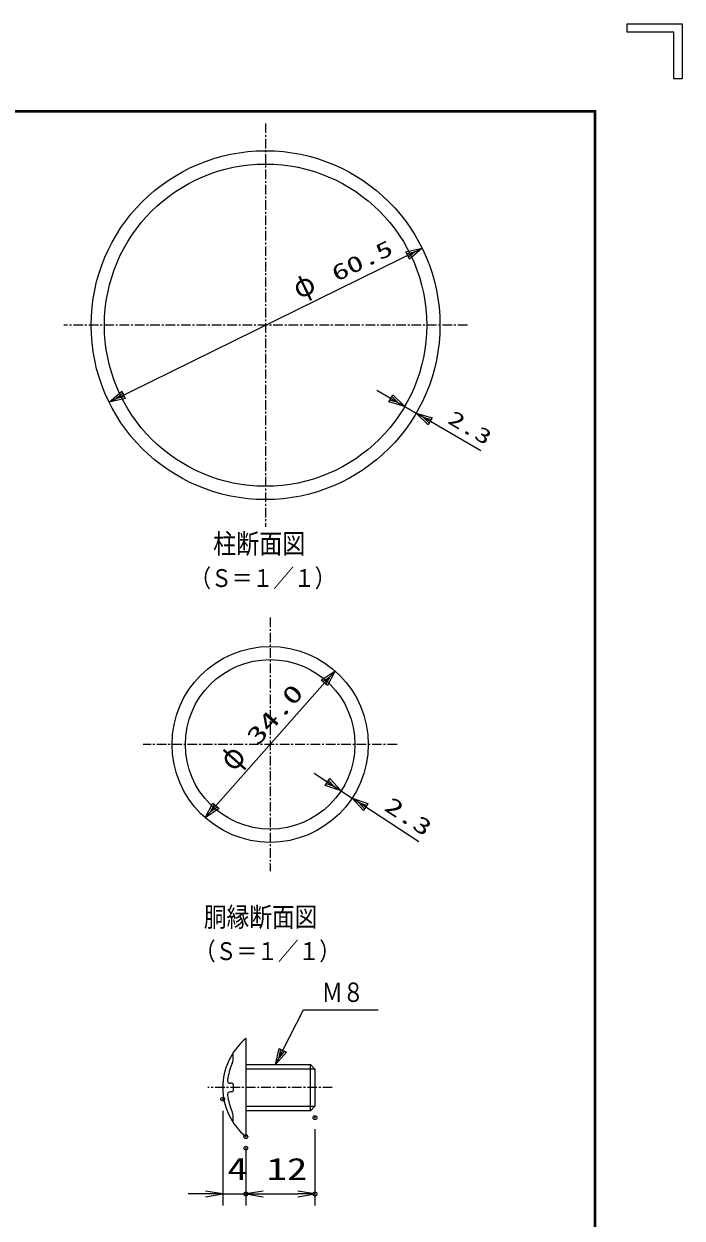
# Model space of a CAD drawing. Units: millimetres, scale not verified. Extents: x -4425 to 4425, y -3150 to 3150.
# Drawn here: x 2713 to 4425, y 43 to 3150 of the extents above; entities that cross this region are included whole.
import ezdxf
from ezdxf.enums import TextEntityAlignment as Align

# ---------------------------------------------------------------- set-up
doc = ezdxf.new("R2010")
doc.units = ezdxf.units.MM
doc.header["$LTSCALE"] = 20
doc.header["$PDMODE"] = 32
doc.header["$PDSIZE"] = 10
doc.linetypes.add('USER1', pattern=[2, 1.25, -0.25, 0.25, -0.25])
for name, color, linetype, lineweight in [('0-0_1', 7, 'Continuous', 25), ('0-1_0', 7, 'Continuous', 25), ('0-6_WAKU', 7, 'Continuous', 25)]:
    doc.layers.add(name, color=color, linetype=linetype, lineweight=lineweight)
doc.layers.add('0-3_DEFPOINTS', color=7, linetype='Continuous')
doc.styles.add('ＭＳ ゴシック', font='')
doc.styles.get('ＭＳ ゴシック').set_extended_font_data('MS Gothic')

# ---------------------------------------------------------------- blocks, each defined once
blk = doc.blocks.new('DARROWS')
at = {"layer": '0-1_0', "color": 2}
blk.add_line((0, 0), (-19.982, 0), dxfattribs=at)
blk.add_lwpolyline([(-20, -3.333), (0, 0), (-20, 3.333)], dxfattribs=at)

msp = doc.modelspace()

# ---------------------------------------------------------------- linework, layer by layer
at = {"layer": '0-0_1', "color": 4, "linetype": 'USER1'}
for p, q in [((3341.31, 2891.18), (3341.31, 1841.18)), ((3866.31, 2366.18), (2816.31, 2366.18)), ((3353.22, 1605.57), (3353.23, 945.57)), ((3683.22, 1275.57), (3023.22, 1275.57)), ((3514.95, 382.49), (3190.94, 382.49))]:
    msp.add_line(p, q, dxfattribs=at)
at = {"layer": '0-0_1', "color": 4}
for p, q in [((3703.2, 2154.49), (3732.98, 2137.07)), ((3467.33, 1200.65), (3566.38, 1135.61)), ((3469.88, 430.49), (3289.88, 430.49)), ((3289.88, 334.49), (3469.88, 334.49))]:
    msp.add_line(p, q, dxfattribs=at)
at = {"layer": '0-0_1'}
for p, q in [((3703.2, 2154.49), (3732.98, 2137.07)), ((3537.54, 1154.55), (3566.38, 1135.61)), ((3289.88, 509.99), (3289.88, 254.99)), ((3256.88, 457.02), (3256.88, 467.9)), ((3289.88, 442.49), (3457.88, 442.49)), ((3469.88, 430.49), (3469.88, 334.49)), ((3253.88, 393.74), (3249.83, 393.74)), ((3256.88, 390.74), (3256.88, 374.24)), ((3253.88, 371.24), (3249.83, 371.24)), ((3256.88, 297.08), (3256.88, 307.96))]:
    msp.add_line(p, q, dxfattribs=at)
at = {"layer": '0-0_1', "color": 4}
for points in [[(2934, 2166.22), (3748.63, 2566.14), (3715.55, 2538.2), (3706.3, 2557.05), (3748.63, 2566.14)], [(3708.61, 2552.34), (3729.78, 2556.88), (3713.24, 2542.91)], [(2974.01, 2180.02), (2952.85, 2175.47), (2969.39, 2189.44)], [(3630.69, 2196.91), (3703.2, 2154.49), (3661.64, 2166.64), (3672.25, 2184.76), (3703.2, 2154.49)], [(3669.6, 2180.23), (3685.07, 2165.1), (3664.29, 2171.17)], [(3900.95, 2038.81), (3732.98, 2137.07), (3774.53, 2124.93), (3763.93, 2106.8), (3732.98, 2137.07)], [(3766.58, 2111.33), (3751.1, 2126.47), (3771.88, 2120.4)], [(3184.48, 1084.39), (3521.97, 1466.75), (3502.05, 1428.31), (3486.31, 1442.21), (3521.97, 1466.75)], [(3490.24, 1438.74), (3508.08, 1451.01), (3498.11, 1431.79)], [(3467.33, 1200.65), (3537.54, 1154.55), (3496.67, 1168.82), (3508.2, 1186.38), (3537.54, 1154.55)], [(3505.32, 1181.99), (3519.99, 1166.07), (3499.55, 1173.21)], [(3216.21, 1112.41), (3198.37, 1100.14), (3208.34, 1119.36)], [(3739.85, 1021.71), (3566.38, 1135.61), (3607.25, 1121.34), (3595.73, 1103.78), (3566.38, 1135.61)], [(3598.61, 1108.17), (3583.94, 1124.09), (3604.37, 1116.95)], [(3366.94, 442.49), (3439.88, 584.99), (3634.13, 584.99)], [(3390.75, 477.48), (3376.51, 461.18), (3381.4, 482.27)]]:
    msp.add_lwpolyline(points, dxfattribs=at)
for points in [[(2976.33, 2175.3), (2934, 2166.22), (2967.07, 2194.15)], [(3220.14, 1108.93), (3184.48, 1084.39), (3204.4, 1122.83)], [(3395.42, 475.09), (3366.94, 442.49), (3376.73, 484.66)]]:
    msp.add_lwpolyline(points, close=True, dxfattribs=at)
at = {"layer": '0-0_1'}
for points in [[(3457.88, 322.49), (3457.88, 442.49), (3469.88, 430.49)], [(3469.88, 334.49), (3457.88, 322.49), (3289.88, 322.49)]]:
    msp.add_lwpolyline(points, dxfattribs=at)
for centre, radius in [((3341.31, 2366.18), 453.75), ((3341.31, 2366.18), 419.25), ((3353.22, 1275.57), 255), ((3353.22, 1275.57), 220.5)]:
    msp.add_circle(centre, radius, dxfattribs=at)
for centre, radius, start, end in [((3395.35, 382.49), 165.47, 129.59747, 230.40213), ((3255.38, 467.9), 1.5, 0, 148.60435), ((3395.35, 382.49), 154.22, 156.13531, 172.65765), ((3226.88, 457.02), 30, 336.13489, 0), ((3249.83, 401.24), 7.5, 172.65716, 270), ((3253.88, 390.74), 3, 0, 90), ((3253.88, 374.24), 3, 270, 0), ((3249.83, 363.74), 7.5, 90, 187.34283), ((3395.35, 382.49), 154.22, 187.34225, 203.86461), ((3226.88, 307.96), 30, 0, 23.8647), ((3255.38, 297.08), 1.5, 211.38818, 0)]:
    msp.add_arc(centre, radius, start, end, dxfattribs=at)
at = {"layer": '0-1_0', "color": 1}
for p, q in [((3229.88, 322.49), (3229.88, 75.8)), ((3469.88, 274.49), (3469.88, 75.8)), ((3289.88, 224.99), (3289.88, 75.8)), ((3289.88, 194.99), (3289.88, 75.8))]:
    msp.add_line(p, q, dxfattribs=at)
at = {"layer": '0-1_0', "color": 2}
for p, q in [((3184.88, 105.8), (3139.88, 105.8)), ((3229.88, 105.8), (3289.88, 105.8)), ((3334.88, 105.8), (3379.88, 105.8)), ((3334.88, 105.8), (3424.88, 105.8))]:
    msp.add_line(p, q, dxfattribs=at)
at = {"layer": '0-3_DEFPOINTS'}
for p in [(3229.88, 352.49), (3469.88, 304.49), (3289.88, 254.99), (3289.88, 224.99), (3289.88, 105.8), (3469.88, 105.8)]:
    msp.add_point(p, dxfattribs=at)
at = {"layer": '0-6_WAKU'}
for p, q in [((4281.73, 3150), (4424.98, 3150)), ((4403.49, 3006.75), (4403.49, 3128.51)), ((-4048.02, 2923), (4197.98, 2923))]:
    msp.add_line(p, q, dxfattribs=at)
for points in [[(4403.49, 3128.51), (4281.73, 3128.51), (4281.73, 3150)], [(4424.98, 3150), (4424.98, 3006.75), (4403.49, 3006.75)], [(4197.98, 2923), (4197.98, -2923), (-4048.02, -2923)], [(4195.98, 2921), (4195.98, -2921), (-4046.02, -2921)], [(-4046.02, -2921), (-4046.02, 2921), (4195.98, 2921)]]:
    msp.add_lwpolyline(points, dxfattribs=at)
msp.add_lwpolyline([(-4050.02, 2925), (4199.98, 2925), (4199.98, -2925), (-4050.02, -2925)], close=True, dxfattribs=at)

# ---------------------------------------------------------------- block references
at = {"layer": '0-1_0', "xscale": 2.25, "yscale": 2.25}
for p in [(3229.88, 105.8), (3469.88, 105.8)]:
    msp.add_blockref('DARROWS', p, dxfattribs=at)
at = {"layer": '0-1_0', "xscale": 2.25, "yscale": 2.25, "rotation": 180}
msp.add_blockref('DARROWS', (3289.88, 105.8), dxfattribs=at)
msp.add_blockref('DARROWS', (3289.88, 105.8), dxfattribs=at)

# ---------------------------------------------------------------- texts
at = {"layer": '0-0_1', "color": 4, "style": 'ＭＳ ゴシック'}
for s, height, rotation, width, p in [('60.5', 41.37, 26.147, 1.5, (3531.23, 2467.26)), ('φ', 57.73, 26.147, 0.9, (3436.49, 2417.24)), ('2.3', 39.07, 329.673, 1.5, (3806.24, 2102.89)), ('34.0', 45.25, 48.566, 1.5, (3331.21, 1260.15)), ('φ', 63.14, 48.566, 0.8, (3273.65, 1189.74)), ('2.3', 42.73, 326.712, 1.5, (3639.84, 1095.5))]:
    msp.add_text(s, height=height, rotation=rotation, dxfattribs=dict(at, width=width)).set_placement(p, align=Align.BOTTOM_LEFT)
for s, height, width, p in [('柱断面図', 51.7, 0.85, (3204.82, 1756.24)), ('（Ｓ＝１／１）', 46.52, 0.85, (3145.56, 1670.98)), ('胴縁断面図', 50.94, 0.85, (3180.73, 785.78)), ('（Ｓ＝１／１）', 46.52, 0.85, (3157.48, 700.37)), ('Ｍ８', 50.44, 0.8, (3487.13, 590.27))]:
    msp.add_text(s, height=height, dxfattribs=dict(at, width=width)).set_placement(p, align=Align.BOTTOM_LEFT)
at = {"layer": '0-1_0', "color": 3, "style": 'ＭＳ ゴシック', "width": 1.35}
for s, p in [('4', (3241.88, 124.7)), ('12', (3343.88, 124.7))]:
    msp.add_text(s, height=57.77, dxfattribs=at).set_placement(p, align=Align.BOTTOM_LEFT)

doc.saveas('drawing.dxf')
